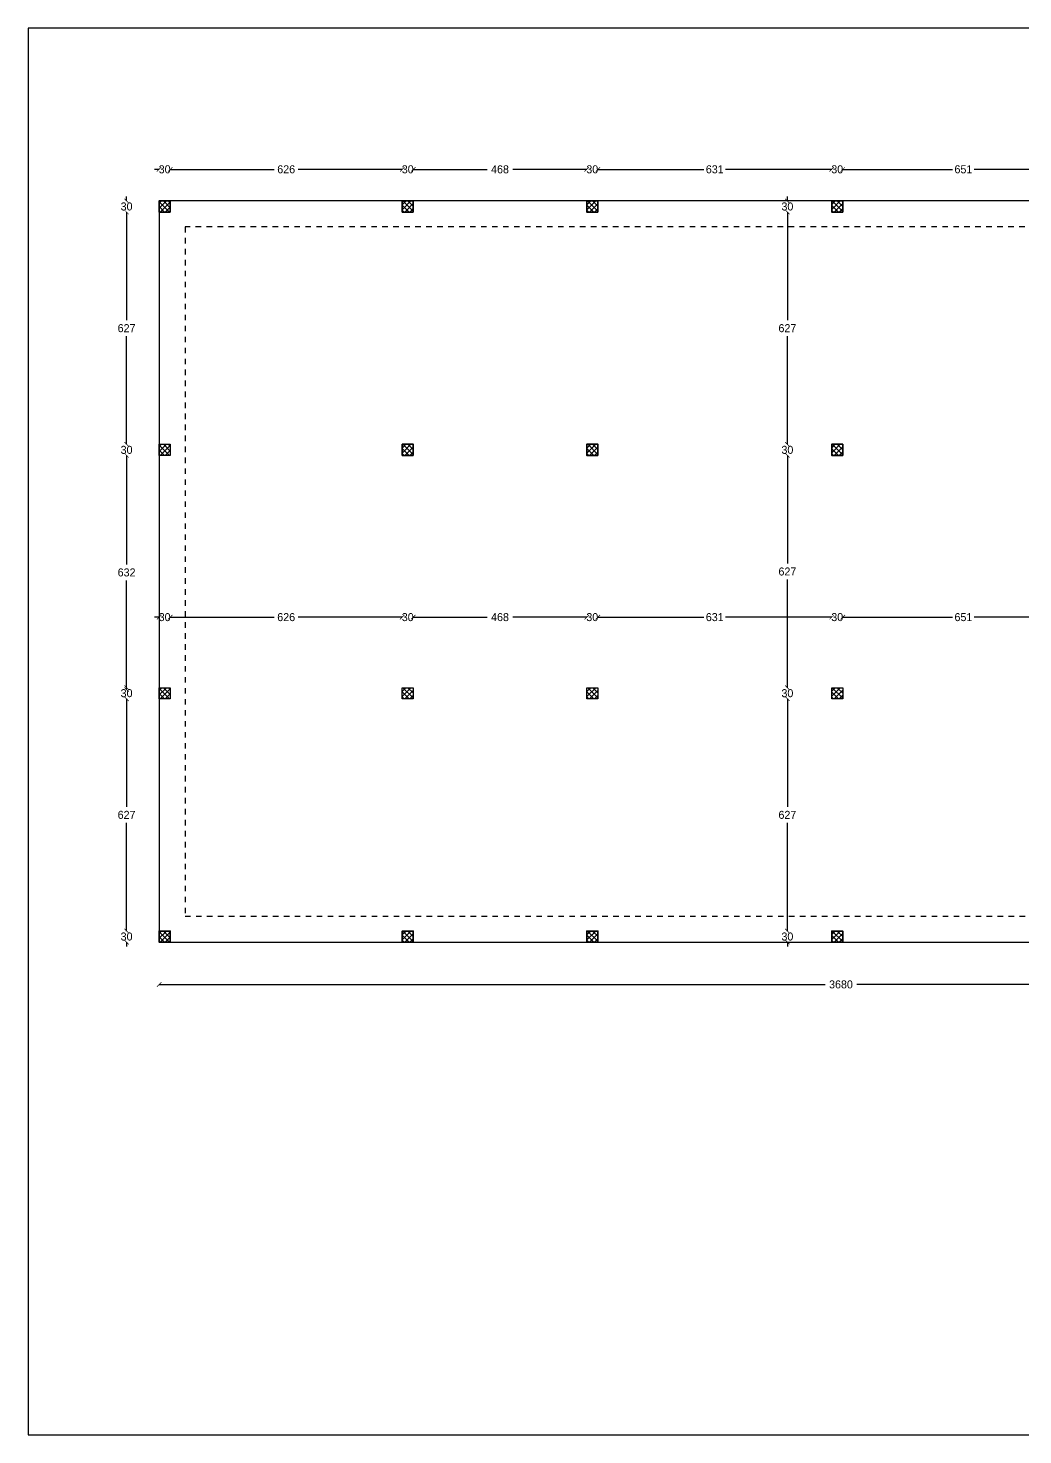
# Model space of a CAD drawing. Header units: inches. Extents: x 180727 to 186095, y -5508 to -1712.
# Drawn here: x 180727 to 183411, y -5508 to -1712 of the extents above; entities that cross this region are included whole.
import ezdxf

# ---------------------------------------------------------------- set-up
doc = ezdxf.new("R2010")
doc.units = ezdxf.units.IN
doc.header["$LTSCALE"] = 0.1
doc.linetypes.add('Dashed', pattern=[296.333333, 148.166667, -148.166667])
doc.layers.add('New_Structural - Bearing_Pen_No__21', color=7, linetype='Continuous', lineweight=35)
doc.styles.get("Standard").update_dxf_attribs({"font": 'cdm_nc.shx'})
doc.dimstyles.get("Standard").update_dxf_attribs({"dimscale": 120, "dimtxt": 0.18, "dimasz": 0.1, "dimexe": 0.18, "dimexo": 0.0625, "dimgap": 0.09, "dimtad": 0, "dimtih": 1, "dimtoh": 1, "dimdec": 0, "dimzin": 0, "dimdsep": 46, "dimtxsty": 'Standard', "dimblk": 'ARCHTICK', "dimcen": 0.09, "dimse1": 1, "dimse2": 1, "dimadec": 0, "dimazin": 0, "dimtfac": 1, "dimtdec": 0, "dimtix": 1, "dimtofl": 0, "dimtmove": 0, "dimatfit": 3, "dimfxl": 1, "dimtolj": 1, "dimtzin": 0, "dimarcsym": 0})

# ---------------------------------------------------------------- blocks, each defined once
blk = doc.blocks.new('_ArchTick')
at = {"color": 0, "linetype": 'ByBlock', "const_width": 0.15}
blk.add_lwpolyline([(-0.5, -0.5), (0.5, 0.5)], dxfattribs=at)
blk = doc.blocks.new('*D767')
at = {"color": 0, "lineweight": -2}
for p, q in [((181080.2, -2092.8), (181068.2, -2092.8)), ((181110.2, -2092.8), (181122.2, -2092.8))]:
    blk.add_line(p, q, dxfattribs=at)
at = {"layer": 'Defpoints', "color": 0}
for p in [(181110.2, -2092.8), (181080.2, -2178.1), (181110.2, -2178.1)]:
    blk.add_point(p, dxfattribs=at)
at = {"color": 0, "lineweight": -2, "xscale": 12, "yscale": 12, "zscale": 12}
blk.add_blockref('_ArchTick', (181080.2, -2092.8), dxfattribs=at)
at = {"color": 0, "lineweight": -2, "xscale": 12, "yscale": 12, "zscale": 12, "rotation": 180}
blk.add_blockref('_ArchTick', (181110.2, -2092.8), dxfattribs=at)
at = {"color": 0, "insert": (181095.2, -2092.8), "char_height": 21.6, "attachment_point": 5}
blk.add_mtext('\\A1;30', dxfattribs=at)
blk = doc.blocks.new('*D768')
at = {"color": 0, "lineweight": -2}
for p, q in [((181110.2, -2092.8), (181390.5, -2092.8)), ((181736.2, -2092.8), (181455.8, -2092.8))]:
    blk.add_line(p, q, dxfattribs=at)
at = {"layer": 'Defpoints', "color": 0}
for p in [(181736.2, -2092.8), (181110.2, -2178.1), (181736.2, -2178.1)]:
    blk.add_point(p, dxfattribs=at)
at = {"color": 0, "lineweight": -2, "xscale": 12, "yscale": 12, "zscale": 12, "rotation": 180}
blk.add_blockref('_ArchTick', (181110.2, -2092.8), dxfattribs=at)
at = {"color": 0, "lineweight": -2, "xscale": 12, "yscale": 12, "zscale": 12}
blk.add_blockref('_ArchTick', (181736.2, -2092.8), dxfattribs=at)
at = {"color": 0, "insert": (181423.2, -2092.8), "char_height": 21.6, "attachment_point": 5}
blk.add_mtext('\\A1;626', dxfattribs=at)
blk = doc.blocks.new('*D769')
at = {"color": 0, "lineweight": -2}
for p, q in [((181736.2, -2092.8), (181724.2, -2092.8)), ((181766.2, -2092.8), (181778.2, -2092.8))]:
    blk.add_line(p, q, dxfattribs=at)
at = {"layer": 'Defpoints', "color": 0}
for p in [(181766.2, -2092.8), (181736.2, -2178.1), (181766.2, -2178.1)]:
    blk.add_point(p, dxfattribs=at)
at = {"color": 0, "lineweight": -2, "xscale": 12, "yscale": 12, "zscale": 12}
blk.add_blockref('_ArchTick', (181736.2, -2092.8), dxfattribs=at)
at = {"color": 0, "lineweight": -2, "xscale": 12, "yscale": 12, "zscale": 12, "rotation": 180}
blk.add_blockref('_ArchTick', (181766.2, -2092.8), dxfattribs=at)
at = {"color": 0, "insert": (181751.2, -2092.8), "char_height": 21.6, "attachment_point": 5}
blk.add_mtext('\\A1;30', dxfattribs=at)
blk = doc.blocks.new('*D770')
at = {"color": 0, "lineweight": -2}
for p, q in [((181766.2, -2092.8), (181965.4, -2092.8)), ((182234.2, -2092.8), (182034.9, -2092.8))]:
    blk.add_line(p, q, dxfattribs=at)
at = {"layer": 'Defpoints', "color": 0}
for p in [(182234.2, -2092.8), (181766.2, -2178.1), (182234.2, -2178.1)]:
    blk.add_point(p, dxfattribs=at)
at = {"color": 0, "lineweight": -2, "xscale": 12, "yscale": 12, "zscale": 12, "rotation": 180}
blk.add_blockref('_ArchTick', (181766.2, -2092.8), dxfattribs=at)
at = {"color": 0, "lineweight": -2, "xscale": 12, "yscale": 12, "zscale": 12}
blk.add_blockref('_ArchTick', (182234.2, -2092.8), dxfattribs=at)
at = {"color": 0, "insert": (182000.2, -2092.8), "char_height": 21.6, "attachment_point": 5}
blk.add_mtext('\\A1;468', dxfattribs=at)
blk = doc.blocks.new('*D771')
at = {"color": 0, "lineweight": -2}
for p, q in [((182234.2, -2092.8), (182222.2, -2092.8)), ((182264.2, -2092.8), (182276.2, -2092.8))]:
    blk.add_line(p, q, dxfattribs=at)
at = {"layer": 'Defpoints', "color": 0}
for p in [(182264.2, -2092.8), (182234.2, -2178.1), (182264.2, -2178.1)]:
    blk.add_point(p, dxfattribs=at)
at = {"color": 0, "lineweight": -2, "xscale": 12, "yscale": 12, "zscale": 12}
blk.add_blockref('_ArchTick', (182234.2, -2092.8), dxfattribs=at)
at = {"color": 0, "lineweight": -2, "xscale": 12, "yscale": 12, "zscale": 12, "rotation": 180}
blk.add_blockref('_ArchTick', (182264.2, -2092.8), dxfattribs=at)
at = {"color": 0, "insert": (182249.2, -2092.8), "char_height": 21.6, "attachment_point": 5}
blk.add_mtext('\\A1;30', dxfattribs=at)
blk = doc.blocks.new('*D772')
at = {"color": 0, "lineweight": -2}
for p, q in [((182264.2, -2092.8), (182550.5, -2092.8)), ((182895.2, -2092.8), (182608.8, -2092.8))]:
    blk.add_line(p, q, dxfattribs=at)
at = {"layer": 'Defpoints', "color": 0}
for p in [(182895.2, -2092.8), (182264.2, -2178.1), (182895.2, -2178.1)]:
    blk.add_point(p, dxfattribs=at)
at = {"color": 0, "lineweight": -2, "xscale": 12, "yscale": 12, "zscale": 12, "rotation": 180}
blk.add_blockref('_ArchTick', (182264.2, -2092.8), dxfattribs=at)
at = {"color": 0, "lineweight": -2, "xscale": 12, "yscale": 12, "zscale": 12}
blk.add_blockref('_ArchTick', (182895.2, -2092.8), dxfattribs=at)
at = {"color": 0, "insert": (182579.7, -2092.8), "char_height": 21.6, "attachment_point": 5}
blk.add_mtext('\\A1;631', dxfattribs=at)
blk = doc.blocks.new('*D773')
at = {"color": 0, "lineweight": -2}
for p, q in [((182895.2, -2092.8), (182883.2, -2092.8)), ((182925.2, -2092.8), (182937.2, -2092.8))]:
    blk.add_line(p, q, dxfattribs=at)
at = {"layer": 'Defpoints', "color": 0}
for p in [(182925.2, -2092.8), (182895.2, -2178.1), (182925.2, -2178.1)]:
    blk.add_point(p, dxfattribs=at)
at = {"color": 0, "lineweight": -2, "xscale": 12, "yscale": 12, "zscale": 12}
blk.add_blockref('_ArchTick', (182895.2, -2092.8), dxfattribs=at)
at = {"color": 0, "lineweight": -2, "xscale": 12, "yscale": 12, "zscale": 12, "rotation": 180}
blk.add_blockref('_ArchTick', (182925.2, -2092.8), dxfattribs=at)
at = {"color": 0, "insert": (182910.2, -2092.8), "char_height": 21.6, "attachment_point": 5}
blk.add_mtext('\\A1;30', dxfattribs=at)
blk = doc.blocks.new('*D774')
at = {"color": 0, "lineweight": -2}
for p, q in [((182925.2, -2092.8), (183221.5, -2092.8)), ((183576.2, -2092.8), (183279.8, -2092.8))]:
    blk.add_line(p, q, dxfattribs=at)
at = {"layer": 'Defpoints', "color": 0}
for p in [(183576.2, -2092.8), (182925.2, -2178.1), (183576.2, -2178.1)]:
    blk.add_point(p, dxfattribs=at)
at = {"color": 0, "lineweight": -2, "xscale": 12, "yscale": 12, "zscale": 12, "rotation": 180}
blk.add_blockref('_ArchTick', (182925.2, -2092.8), dxfattribs=at)
at = {"color": 0, "lineweight": -2, "xscale": 12, "yscale": 12, "zscale": 12}
blk.add_blockref('_ArchTick', (183576.2, -2092.8), dxfattribs=at)
at = {"color": 0, "insert": (183250.7, -2092.8), "char_height": 21.6, "attachment_point": 5}
blk.add_mtext('\\A1;651', dxfattribs=at)
blk = doc.blocks.new('*D780')
at = {"color": 0, "lineweight": -2}
for p, q in [((180992.5, -4148.1), (180992.5, -4136.1)), ((180992.5, -4178.1), (180992.5, -4190.1))]:
    blk.add_line(p, q, dxfattribs=at)
at = {"layer": 'Defpoints', "color": 0}
for p in [(180992.5, -4148.1), (181080.2, -4148.1), (181080.2, -4178.1)]:
    blk.add_point(p, dxfattribs=at)
at = {"color": 0, "lineweight": -2, "xscale": 12, "yscale": 12, "zscale": 12}
for p, rotation in [((180992.5, -4148.1), 270), ((180992.5, -4178.1), 90)]:
    blk.add_blockref('_ArchTick', p, dxfattribs=dict(at, rotation=rotation))
at = {"color": 0, "insert": (180992.5, -4163.1), "char_height": 21.6, "attachment_point": 5}
blk.add_mtext('\\A1;30', dxfattribs=at)
blk = doc.blocks.new('*D781')
at = {"color": 0, "lineweight": -2}
for p, q in [((180992.5, -3521.5), (180992.5, -3813)), ((180992.5, -4148.1), (180992.5, -3856.6))]:
    blk.add_line(p, q, dxfattribs=at)
at = {"layer": 'Defpoints', "color": 0}
for p in [(181080.2, -3521.5), (180992.5, -4148.1), (181080.2, -4148.1)]:
    blk.add_point(p, dxfattribs=at)
at = {"color": 0, "lineweight": -2, "xscale": 12, "yscale": 12, "zscale": 12}
for p, rotation in [((180992.5, -3521.5), 90), ((180992.5, -4148.1), 270)]:
    blk.add_blockref('_ArchTick', p, dxfattribs=dict(at, rotation=rotation))
at = {"color": 0, "insert": (180992.5, -3834.8), "char_height": 21.6, "attachment_point": 5}
blk.add_mtext('\\A1;627', dxfattribs=at)
blk = doc.blocks.new('*D782')
at = {"color": 0, "lineweight": -2}
for p, q in [((180992.5, -3491.5), (180992.5, -3479.5)), ((180992.5, -3521.5), (180992.5, -3533.5))]:
    blk.add_line(p, q, dxfattribs=at)
at = {"layer": 'Defpoints', "color": 0}
for p in [(180992.5, -3491.5), (181080.2, -3491.5), (181080.2, -3521.5)]:
    blk.add_point(p, dxfattribs=at)
at = {"color": 0, "lineweight": -2, "xscale": 12, "yscale": 12, "zscale": 12}
for p, rotation in [((180992.5, -3491.5), 270), ((180992.5, -3521.5), 90)]:
    blk.add_blockref('_ArchTick', p, dxfattribs=dict(at, rotation=rotation))
at = {"color": 0, "insert": (180992.5, -3506.5), "char_height": 21.6, "attachment_point": 5}
blk.add_mtext('\\A1;30', dxfattribs=at)
blk = doc.blocks.new('*D785')
at = {"color": 0, "lineweight": -2}
for p, q in [((180992.5, -2864.8), (180992.5, -3158.8)), ((180992.5, -3496.5), (180992.5, -3202.4))]:
    blk.add_line(p, q, dxfattribs=at)
at = {"layer": 'Defpoints', "color": 0}
for p in [(181080.2, -2864.8), (180992.5, -3496.5), (181080.2, -3496.5)]:
    blk.add_point(p, dxfattribs=at)
at = {"color": 0, "lineweight": -2, "xscale": 12, "yscale": 12, "zscale": 12}
for p, rotation in [((180992.5, -2864.8), 90), ((180992.5, -3496.5), 270)]:
    blk.add_blockref('_ArchTick', p, dxfattribs=dict(at, rotation=rotation))
at = {"color": 0, "insert": (180992.5, -3180.6), "char_height": 21.6, "attachment_point": 5}
blk.add_mtext('\\A1;632', dxfattribs=at)
blk = doc.blocks.new('*D786')
at = {"color": 0, "lineweight": -2}
for p, q in [((180992.5, -2834.8), (180992.5, -2822.8)), ((180992.5, -2864.8), (180992.5, -2876.8))]:
    blk.add_line(p, q, dxfattribs=at)
at = {"layer": 'Defpoints', "color": 0}
for p in [(180992.5, -2834.8), (181080.2, -2834.8), (181080.2, -2864.8)]:
    blk.add_point(p, dxfattribs=at)
at = {"color": 0, "lineweight": -2, "xscale": 12, "yscale": 12, "zscale": 12}
for p, rotation in [((180992.5, -2834.8), 270), ((180992.5, -2864.8), 90)]:
    blk.add_blockref('_ArchTick', p, dxfattribs=dict(at, rotation=rotation))
at = {"color": 0, "insert": (180992.5, -2849.8), "char_height": 21.6, "attachment_point": 5}
blk.add_mtext('\\A1;30', dxfattribs=at)
blk = doc.blocks.new('*D787')
at = {"color": 0, "lineweight": -2}
for p, q in [((180992.5, -2208.1), (180992.5, -2499.6)), ((180992.5, -2834.8), (180992.5, -2543.3))]:
    blk.add_line(p, q, dxfattribs=at)
at = {"layer": 'Defpoints', "color": 0}
for p in [(181080.2, -2208.1), (180992.5, -2834.8), (181080.2, -2834.8)]:
    blk.add_point(p, dxfattribs=at)
at = {"color": 0, "lineweight": -2, "xscale": 12, "yscale": 12, "zscale": 12}
for p, rotation in [((180992.5, -2208.1), 90), ((180992.5, -2834.8), 270)]:
    blk.add_blockref('_ArchTick', p, dxfattribs=dict(at, rotation=rotation))
at = {"color": 0, "insert": (180992.5, -2521.5), "char_height": 21.6, "attachment_point": 5}
blk.add_mtext('\\A1;627', dxfattribs=at)
blk = doc.blocks.new('*D788')
at = {"color": 0, "lineweight": -2}
for p, q in [((180992.5, -2178.1), (180992.5, -2166.1)), ((180992.5, -2208.1), (180992.5, -2220.1))]:
    blk.add_line(p, q, dxfattribs=at)
at = {"layer": 'Defpoints', "color": 0}
for p in [(180992.5, -2178.1), (181080.2, -2178.1), (181080.2, -2208.1)]:
    blk.add_point(p, dxfattribs=at)
at = {"color": 0, "lineweight": -2, "xscale": 12, "yscale": 12, "zscale": 12}
for p, rotation in [((180992.5, -2178.1), 270), ((180992.5, -2208.1), 90)]:
    blk.add_blockref('_ArchTick', p, dxfattribs=dict(at, rotation=rotation))
at = {"color": 0, "insert": (180992.5, -2193.1), "char_height": 21.6, "attachment_point": 5}
blk.add_mtext('\\A1;30', dxfattribs=at)
blk = doc.blocks.new('*D789')
at = {"color": 0, "lineweight": -2}
for p, q in [((181080.2, -4292.3), (182877.3, -4292.3)), ((184760.4, -4292.3), (182963.2, -4292.3))]:
    blk.add_line(p, q, dxfattribs=at)
at = {"layer": 'Defpoints', "color": 0}
for p in [(181080.2, -4178.1), (184760.4, -4178.1), (184760.4, -4292.3)]:
    blk.add_point(p, dxfattribs=at)
at = {"color": 0, "lineweight": -2, "xscale": 12, "yscale": 12, "zscale": 12, "rotation": 180}
blk.add_blockref('_ArchTick', (181080.2, -4292.3), dxfattribs=at)
at = {"color": 0, "lineweight": -2, "xscale": 12, "yscale": 12, "zscale": 12}
blk.add_blockref('_ArchTick', (184760.4, -4292.3), dxfattribs=at)
at = {"color": 0, "insert": (182920.3, -4292.3), "char_height": 21.6, "attachment_point": 5}
blk.add_mtext('\\A1;3680', dxfattribs=at)
blk = doc.blocks.new('*D791')
at = {"color": 0, "lineweight": -2}
for p, q in [((181080.2, -3301.2), (181068.2, -3301.2)), ((181110.2, -3301.2), (181122.2, -3301.2))]:
    blk.add_line(p, q, dxfattribs=at)
at = {"layer": 'Defpoints', "color": 0}
for p in [(181080.2, -3208.1), (181110.2, -3208.1), (181110.2, -3301.2)]:
    blk.add_point(p, dxfattribs=at)
at = {"color": 0, "lineweight": -2, "xscale": 12, "yscale": 12, "zscale": 12}
blk.add_blockref('_ArchTick', (181080.2, -3301.2), dxfattribs=at)
at = {"color": 0, "lineweight": -2, "xscale": 12, "yscale": 12, "zscale": 12, "rotation": 180}
blk.add_blockref('_ArchTick', (181110.2, -3301.2), dxfattribs=at)
at = {"color": 0, "insert": (181095.2, -3301.2), "char_height": 21.6, "attachment_point": 5}
blk.add_mtext('\\A1;30', dxfattribs=at)
blk = doc.blocks.new('*D792')
at = {"color": 0, "lineweight": -2}
for p, q in [((181110.2, -3301.2), (181390.5, -3301.2)), ((181736.2, -3301.2), (181455.8, -3301.2))]:
    blk.add_line(p, q, dxfattribs=at)
at = {"layer": 'Defpoints', "color": 0}
for p in [(181110.2, -3208.1), (181736.2, -3208.1), (181736.2, -3301.2)]:
    blk.add_point(p, dxfattribs=at)
at = {"color": 0, "lineweight": -2, "xscale": 12, "yscale": 12, "zscale": 12, "rotation": 180}
blk.add_blockref('_ArchTick', (181110.2, -3301.2), dxfattribs=at)
at = {"color": 0, "lineweight": -2, "xscale": 12, "yscale": 12, "zscale": 12}
blk.add_blockref('_ArchTick', (181736.2, -3301.2), dxfattribs=at)
at = {"color": 0, "insert": (181423.2, -3301.2), "char_height": 21.6, "attachment_point": 5}
blk.add_mtext('\\A1;626', dxfattribs=at)
blk = doc.blocks.new('*D793')
at = {"color": 0, "lineweight": -2}
for p, q in [((181736.2, -3301.2), (181724.2, -3301.2)), ((181766.2, -3301.2), (181778.2, -3301.2))]:
    blk.add_line(p, q, dxfattribs=at)
at = {"layer": 'Defpoints', "color": 0}
for p in [(181736.2, -3208.1), (181766.2, -3208.1), (181766.2, -3301.2)]:
    blk.add_point(p, dxfattribs=at)
at = {"color": 0, "lineweight": -2, "xscale": 12, "yscale": 12, "zscale": 12}
blk.add_blockref('_ArchTick', (181736.2, -3301.2), dxfattribs=at)
at = {"color": 0, "lineweight": -2, "xscale": 12, "yscale": 12, "zscale": 12, "rotation": 180}
blk.add_blockref('_ArchTick', (181766.2, -3301.2), dxfattribs=at)
at = {"color": 0, "insert": (181751.2, -3301.2), "char_height": 21.6, "attachment_point": 5}
blk.add_mtext('\\A1;30', dxfattribs=at)
blk = doc.blocks.new('*D794')
at = {"color": 0, "lineweight": -2}
for p, q in [((181766.2, -3301.2), (181965.4, -3301.2)), ((182234.2, -3301.2), (182034.9, -3301.2))]:
    blk.add_line(p, q, dxfattribs=at)
at = {"layer": 'Defpoints', "color": 0}
for p in [(181766.2, -3208.1), (182234.2, -3208.1), (182234.2, -3301.2)]:
    blk.add_point(p, dxfattribs=at)
at = {"color": 0, "lineweight": -2, "xscale": 12, "yscale": 12, "zscale": 12, "rotation": 180}
blk.add_blockref('_ArchTick', (181766.2, -3301.2), dxfattribs=at)
at = {"color": 0, "lineweight": -2, "xscale": 12, "yscale": 12, "zscale": 12}
blk.add_blockref('_ArchTick', (182234.2, -3301.2), dxfattribs=at)
at = {"color": 0, "insert": (182000.2, -3301.2), "char_height": 21.6, "attachment_point": 5}
blk.add_mtext('\\A1;468', dxfattribs=at)
blk = doc.blocks.new('*D795')
at = {"color": 0, "lineweight": -2}
for p, q in [((182234.2, -3301.2), (182222.2, -3301.2)), ((182264.2, -3301.2), (182276.2, -3301.2))]:
    blk.add_line(p, q, dxfattribs=at)
at = {"layer": 'Defpoints', "color": 0}
for p in [(182234.2, -3208.1), (182264.2, -3208.1), (182264.2, -3301.2)]:
    blk.add_point(p, dxfattribs=at)
at = {"color": 0, "lineweight": -2, "xscale": 12, "yscale": 12, "zscale": 12}
blk.add_blockref('_ArchTick', (182234.2, -3301.2), dxfattribs=at)
at = {"color": 0, "lineweight": -2, "xscale": 12, "yscale": 12, "zscale": 12, "rotation": 180}
blk.add_blockref('_ArchTick', (182264.2, -3301.2), dxfattribs=at)
at = {"color": 0, "insert": (182249.2, -3301.2), "char_height": 21.6, "attachment_point": 5}
blk.add_mtext('\\A1;30', dxfattribs=at)
blk = doc.blocks.new('*D796')
at = {"color": 0, "lineweight": -2}
for p, q in [((182264.2, -3301.2), (182550.5, -3301.2)), ((182895.2, -3301.2), (182608.8, -3301.2))]:
    blk.add_line(p, q, dxfattribs=at)
at = {"layer": 'Defpoints', "color": 0}
for p in [(182264.2, -3208.1), (182895.2, -3208.1), (182895.2, -3301.2)]:
    blk.add_point(p, dxfattribs=at)
at = {"color": 0, "lineweight": -2, "xscale": 12, "yscale": 12, "zscale": 12, "rotation": 180}
blk.add_blockref('_ArchTick', (182264.2, -3301.2), dxfattribs=at)
at = {"color": 0, "lineweight": -2, "xscale": 12, "yscale": 12, "zscale": 12}
blk.add_blockref('_ArchTick', (182895.2, -3301.2), dxfattribs=at)
at = {"color": 0, "insert": (182579.7, -3301.2), "char_height": 21.6, "attachment_point": 5}
blk.add_mtext('\\A1;631', dxfattribs=at)
blk = doc.blocks.new('*D797')
at = {"color": 0, "lineweight": -2}
for p, q in [((182895.2, -3301.2), (182883.2, -3301.2)), ((182925.2, -3301.2), (182937.2, -3301.2))]:
    blk.add_line(p, q, dxfattribs=at)
at = {"layer": 'Defpoints', "color": 0}
for p in [(182895.2, -3208.1), (182925.2, -3208.1), (182925.2, -3301.2)]:
    blk.add_point(p, dxfattribs=at)
at = {"color": 0, "lineweight": -2, "xscale": 12, "yscale": 12, "zscale": 12}
blk.add_blockref('_ArchTick', (182895.2, -3301.2), dxfattribs=at)
at = {"color": 0, "lineweight": -2, "xscale": 12, "yscale": 12, "zscale": 12, "rotation": 180}
blk.add_blockref('_ArchTick', (182925.2, -3301.2), dxfattribs=at)
at = {"color": 0, "insert": (182910.2, -3301.2), "char_height": 21.6, "attachment_point": 5}
blk.add_mtext('\\A1;30', dxfattribs=at)
blk = doc.blocks.new('*D798')
at = {"color": 0, "lineweight": -2}
for p, q in [((182925.2, -3301.2), (183221.5, -3301.2)), ((183576.2, -3301.2), (183279.8, -3301.2))]:
    blk.add_line(p, q, dxfattribs=at)
at = {"layer": 'Defpoints', "color": 0}
for p in [(182925.2, -3208.1), (183576.2, -3208.1), (183576.2, -3301.2)]:
    blk.add_point(p, dxfattribs=at)
at = {"color": 0, "lineweight": -2, "xscale": 12, "yscale": 12, "zscale": 12, "rotation": 180}
blk.add_blockref('_ArchTick', (182925.2, -3301.2), dxfattribs=at)
at = {"color": 0, "lineweight": -2, "xscale": 12, "yscale": 12, "zscale": 12}
blk.add_blockref('_ArchTick', (183576.2, -3301.2), dxfattribs=at)
at = {"color": 0, "insert": (183250.7, -3301.2), "char_height": 21.6, "attachment_point": 5}
blk.add_mtext('\\A1;651', dxfattribs=at)
blk = doc.blocks.new('*D814')
at = {"color": 0, "lineweight": -2}
for p, q in [((182775.7, -4148.1), (182775.7, -4136.1)), ((182775.7, -4178.1), (182775.7, -4190.1))]:
    blk.add_line(p, q, dxfattribs=at)
at = {"layer": 'Defpoints', "color": 0}
for p in [(182775.7, -4148.1), (182895.2, -4148.1), (182895.2, -4178.1)]:
    blk.add_point(p, dxfattribs=at)
at = {"color": 0, "lineweight": -2, "xscale": 12, "yscale": 12, "zscale": 12}
for p, rotation in [((182775.7, -4148.1), 270), ((182775.7, -4178.1), 90)]:
    blk.add_blockref('_ArchTick', p, dxfattribs=dict(at, rotation=rotation))
at = {"color": 0, "insert": (182775.7, -4163.1), "char_height": 21.6, "attachment_point": 5}
blk.add_mtext('\\A1;30', dxfattribs=at)
blk = doc.blocks.new('*D815')
at = {"color": 0, "lineweight": -2}
for p, q in [((182775.7, -3521.5), (182775.7, -3813)), ((182775.7, -4148.1), (182775.7, -3856.6))]:
    blk.add_line(p, q, dxfattribs=at)
at = {"layer": 'Defpoints', "color": 0}
for p in [(182775.7, -3521.5), (182895.2, -3521.5), (182895.2, -4148.1)]:
    blk.add_point(p, dxfattribs=at)
at = {"color": 0, "lineweight": -2, "xscale": 12, "yscale": 12, "zscale": 12}
for p, rotation in [((182775.7, -3521.5), 90), ((182775.7, -4148.1), 270)]:
    blk.add_blockref('_ArchTick', p, dxfattribs=dict(at, rotation=rotation))
at = {"color": 0, "insert": (182775.7, -3834.8), "char_height": 21.6, "attachment_point": 5}
blk.add_mtext('\\A1;627', dxfattribs=at)
blk = doc.blocks.new('*D816')
at = {"color": 0, "lineweight": -2}
for p, q in [((182775.7, -3491.5), (182775.7, -3479.5)), ((182775.7, -3521.5), (182775.7, -3533.5))]:
    blk.add_line(p, q, dxfattribs=at)
at = {"layer": 'Defpoints', "color": 0}
for p in [(182775.7, -3491.5), (182895.2, -3491.5), (182895.2, -3521.5)]:
    blk.add_point(p, dxfattribs=at)
at = {"color": 0, "lineweight": -2, "xscale": 12, "yscale": 12, "zscale": 12}
for p, rotation in [((182775.7, -3491.5), 270), ((182775.7, -3521.5), 90)]:
    blk.add_blockref('_ArchTick', p, dxfattribs=dict(at, rotation=rotation))
at = {"color": 0, "insert": (182775.7, -3506.5), "char_height": 21.6, "attachment_point": 5}
blk.add_mtext('\\A1;30', dxfattribs=at)
blk = doc.blocks.new('*D817')
at = {"color": 0, "lineweight": -2}
for p, q in [((182775.7, -2864.8), (182775.7, -3156.3)), ((182775.7, -3491.5), (182775.7, -3199.9))]:
    blk.add_line(p, q, dxfattribs=at)
at = {"layer": 'Defpoints', "color": 0}
for p in [(182775.7, -2864.8), (182895.2, -2864.8), (182895.2, -3491.5)]:
    blk.add_point(p, dxfattribs=at)
at = {"color": 0, "lineweight": -2, "xscale": 12, "yscale": 12, "zscale": 12}
for p, rotation in [((182775.7, -2864.8), 90), ((182775.7, -3491.5), 270)]:
    blk.add_blockref('_ArchTick', p, dxfattribs=dict(at, rotation=rotation))
at = {"color": 0, "insert": (182775.7, -3178.1), "char_height": 21.6, "attachment_point": 5}
blk.add_mtext('\\A1;627', dxfattribs=at)
blk = doc.blocks.new('*D818')
at = {"color": 0, "lineweight": -2}
for p, q in [((182775.7, -2834.8), (182775.7, -2822.8)), ((182775.7, -2864.8), (182775.7, -2876.8))]:
    blk.add_line(p, q, dxfattribs=at)
at = {"layer": 'Defpoints', "color": 0}
for p in [(182775.7, -2834.8), (182895.2, -2834.8), (182895.2, -2864.8)]:
    blk.add_point(p, dxfattribs=at)
at = {"color": 0, "lineweight": -2, "xscale": 12, "yscale": 12, "zscale": 12}
for p, rotation in [((182775.7, -2834.8), 270), ((182775.7, -2864.8), 90)]:
    blk.add_blockref('_ArchTick', p, dxfattribs=dict(at, rotation=rotation))
at = {"color": 0, "insert": (182775.7, -2849.8), "char_height": 21.6, "attachment_point": 5}
blk.add_mtext('\\A1;30', dxfattribs=at)
blk = doc.blocks.new('*D819')
at = {"color": 0, "lineweight": -2}
for p, q in [((182775.7, -2208.1), (182775.7, -2499.6)), ((182775.7, -2834.8), (182775.7, -2543.3))]:
    blk.add_line(p, q, dxfattribs=at)
at = {"layer": 'Defpoints', "color": 0}
for p in [(182775.7, -2208.1), (182895.2, -2208.1), (182895.2, -2834.8)]:
    blk.add_point(p, dxfattribs=at)
at = {"color": 0, "lineweight": -2, "xscale": 12, "yscale": 12, "zscale": 12}
for p, rotation in [((182775.7, -2208.1), 90), ((182775.7, -2834.8), 270)]:
    blk.add_blockref('_ArchTick', p, dxfattribs=dict(at, rotation=rotation))
at = {"color": 0, "insert": (182775.7, -2521.5), "char_height": 21.6, "attachment_point": 5}
blk.add_mtext('\\A1;627', dxfattribs=at)
blk = doc.blocks.new('*D820')
at = {"color": 0, "lineweight": -2}
for p, q in [((182775.7, -2178.1), (182775.7, -2166.1)), ((182775.7, -2208.1), (182775.7, -2220.1))]:
    blk.add_line(p, q, dxfattribs=at)
at = {"layer": 'Defpoints', "color": 0}
for p in [(182775.7, -2178.1), (182895.2, -2178.1), (182895.2, -2208.1)]:
    blk.add_point(p, dxfattribs=at)
at = {"color": 0, "lineweight": -2, "xscale": 12, "yscale": 12, "zscale": 12}
for p, rotation in [((182775.7, -2178.1), 270), ((182775.7, -2208.1), 90)]:
    blk.add_blockref('_ArchTick', p, dxfattribs=dict(at, rotation=rotation))
at = {"color": 0, "insert": (182775.7, -2193.1), "char_height": 21.6, "attachment_point": 5}
blk.add_mtext('\\A1;30', dxfattribs=at)

msp = doc.modelspace()

# ---------------------------------------------------------------- hatches: boundary and pattern name
h = msp.add_hatch()
h.set_pattern_fill('ANSI37', color=5, scale=3, style=0)
h.paths.add_polyline_path([(181110.2, -2208.1), (181080.2, -2208.1), (181080.2, -2178.1), (181110.2, -2178.1)])
h.paths.add_polyline_path([(181766.2, -2208.1), (181736.2, -2208.1), (181736.2, -2178.1), (181766.2, -2178.1)])
h.paths.add_polyline_path([(182264.2, -2208.1), (182234.2, -2208.1), (182234.2, -2178.1), (182264.2, -2178.1)])
h.paths.add_polyline_path([(182925.2, -2208.1), (182895.2, -2208.1), (182895.2, -2178.1), (182925.2, -2178.1)])
h.paths.add_polyline_path([(183606.2, -2208.1), (183576.2, -2208.1), (183576.2, -2178.1), (183606.2, -2178.1)])
h.paths.add_polyline_path([(184104.2, -2208.1), (184074.2, -2208.1), (184074.2, -2178.1), (184104.2, -2178.1)])
h.paths.add_polyline_path([(184760.4, -2208.1), (184730.4, -2208.1), (184730.4, -2178.1), (184760.4, -2178.1)])
h = msp.add_hatch()
h.set_pattern_fill('ANSI37', color=5, scale=3, style=0)
h.set_pattern_definition([(45, (0, -656.68), (-6.7351921, 6.7351921), []), (135, (0, -656.68), (-6.7351921, -6.7351921), [])])
h.paths.add_polyline_path([(181110.2, -2864.8), (181080.2, -2864.8), (181080.2, -2834.8), (181110.2, -2834.8)])
h.paths.add_polyline_path([(181766.2, -2864.8), (181736.2, -2864.8), (181736.2, -2834.8), (181766.2, -2834.8)])
h.paths.add_polyline_path([(182264.2, -2864.8), (182234.2, -2864.8), (182234.2, -2834.8), (182264.2, -2834.8)])
h.paths.add_polyline_path([(182925.2, -2864.8), (182895.2, -2864.8), (182895.2, -2834.8), (182925.2, -2834.8)])
h.paths.add_polyline_path([(183606.2, -2864.8), (183576.2, -2864.8), (183576.2, -2834.8), (183606.2, -2834.8)])
h.paths.add_polyline_path([(184104.2, -2864.8), (184074.2, -2864.8), (184074.2, -2834.8), (184104.2, -2834.8)])
h.paths.add_polyline_path([(184760.4, -2864.8), (184730.4, -2864.8), (184730.4, -2834.8), (184760.4, -2834.8)])
h = msp.add_hatch()
h.set_pattern_fill('ANSI37', color=5, scale=3, style=0)
h.set_pattern_definition([(45, (0, -1313.34), (-6.7351921, 6.7351921), []), (135, (0, -1313.34), (-6.7351921, -6.7351921), [])])
h.paths.add_polyline_path([(181110.2, -3521.5), (181080.2, -3521.5), (181080.2, -3491.5), (181110.2, -3491.5)])
h.paths.add_polyline_path([(181766.2, -3521.5), (181736.2, -3521.5), (181736.2, -3491.5), (181766.2, -3491.5)])
h.paths.add_polyline_path([(182264.2, -3521.5), (182234.2, -3521.5), (182234.2, -3491.5), (182264.2, -3491.5)])
h.paths.add_polyline_path([(182925.2, -3521.5), (182895.2, -3521.5), (182895.2, -3491.5), (182925.2, -3491.5)])
h.paths.add_polyline_path([(183606.2, -3521.5), (183576.2, -3521.5), (183576.2, -3491.5), (183606.2, -3491.5)])
h.paths.add_polyline_path([(184104.2, -3521.5), (184074.2, -3521.5), (184074.2, -3491.5), (184104.2, -3491.5)])
h.paths.add_polyline_path([(184760.4, -3521.5), (184730.4, -3521.5), (184730.4, -3491.5), (184760.4, -3491.5)])
h = msp.add_hatch()
h.set_pattern_fill('ANSI37', color=5, scale=3, style=0)
h.set_pattern_definition([(45, (-7e-09, -1970), (-6.7351921, 6.7351921), []), (135, (-7e-09, -1970), (-6.7351921, -6.7351921), [])])
h.paths.add_polyline_path([(181110.2, -4178.1), (181080.2, -4178.1), (181080.2, -4148.1), (181110.2, -4148.1)])
h.paths.add_polyline_path([(181766.2, -4178.1), (181736.2, -4178.1), (181736.2, -4148.1), (181766.2, -4148.1)])
h.paths.add_polyline_path([(182264.2, -4178.1), (182234.2, -4178.1), (182234.2, -4148.1), (182264.2, -4148.1)])
h.paths.add_polyline_path([(182925.2, -4178.1), (182895.2, -4178.1), (182895.2, -4148.1), (182925.2, -4148.1)])
h.paths.add_polyline_path([(183606.2, -4178.1), (183576.2, -4178.1), (183576.2, -4148.1), (183606.2, -4148.1)])
h.paths.add_polyline_path([(184104.2, -4178.1), (184074.2, -4178.1), (184074.2, -4148.1), (184104.2, -4148.1)])
h.paths.add_polyline_path([(184760.4, -4178.1), (184730.4, -4178.1), (184730.4, -4148.1), (184760.4, -4148.1)])

# ---------------------------------------------------------------- linework, layer by layer
for p, q in [((186095.5, -1711.7), (180726.8, -1711.7)), ((180726.8, -1711.7), (180726.8, -5507.7)), ((180726.8, -5507.7), (186095.5, -5507.7))]:
    msp.add_line(p, q)
for points in [[(181080.2, -4178.1), (184760.4, -4178.1), (184760.4, -2178.1), (181080.2, -2178.1)], [(181110.2, -2208.1), (181080.2, -2208.1), (181080.2, -2178.1), (181110.2, -2178.1)], [(181766.2, -2208.1), (181736.2, -2208.1), (181736.2, -2178.1), (181766.2, -2178.1)], [(182264.2, -2208.1), (182234.2, -2208.1), (182234.2, -2178.1), (182264.2, -2178.1)], [(182925.2, -2208.1), (182895.2, -2208.1), (182895.2, -2178.1), (182925.2, -2178.1)], [(181110.2, -2864.8), (181080.2, -2864.8), (181080.2, -2834.8), (181110.2, -2834.8)], [(181766.2, -2864.8), (181736.2, -2864.8), (181736.2, -2834.8), (181766.2, -2834.8)], [(182264.2, -2864.8), (182234.2, -2864.8), (182234.2, -2834.8), (182264.2, -2834.8)], [(182925.2, -2864.8), (182895.2, -2864.8), (182895.2, -2834.8), (182925.2, -2834.8)], [(181110.2, -3521.5), (181080.2, -3521.5), (181080.2, -3491.5), (181110.2, -3491.5)], [(181766.2, -3521.5), (181736.2, -3521.5), (181736.2, -3491.5), (181766.2, -3491.5)], [(182264.2, -3521.5), (182234.2, -3521.5), (182234.2, -3491.5), (182264.2, -3491.5)], [(182925.2, -3521.5), (182895.2, -3521.5), (182895.2, -3491.5), (182925.2, -3491.5)], [(181110.2, -4178.1), (181080.2, -4178.1), (181080.2, -4148.1), (181110.2, -4148.1)], [(181766.2, -4178.1), (181736.2, -4178.1), (181736.2, -4148.1), (181766.2, -4148.1)], [(182264.2, -4178.1), (182234.2, -4178.1), (182234.2, -4148.1), (182264.2, -4148.1)], [(182925.2, -4178.1), (182895.2, -4178.1), (182895.2, -4148.1), (182925.2, -4148.1)]]:
    msp.add_lwpolyline(points, close=True)
at = {"color": 1, "linetype": 'Dashed'}
msp.add_lwpolyline([(181150.2, -4108.1), (184690.4, -4108.1), (184690.4, -2248.1), (181150.2, -2248.1)], close=True, dxfattribs=at)
at = {"layer": 'New_Structural - Bearing_Pen_No__21', "color": 7, "linetype": 'Continuous', "lineweight": 35}
for points in [[(181110.2, -2208.1), (181110.2, -2178.1), (181080.2, -2178.1), (181080.2, -2208.1)], [(181766.2, -2208.1), (181766.2, -2178.1), (181736.2, -2178.1), (181736.2, -2208.1)], [(182264.2, -2208.1), (182264.2, -2178.1), (182234.2, -2178.1), (182234.2, -2208.1)], [(182925.2, -2208.1), (182925.2, -2178.1), (182895.2, -2178.1), (182895.2, -2208.1)], [(181766.2, -2864.8), (181766.2, -2834.8), (181736.2, -2834.8), (181736.2, -2864.8)], [(182264.2, -2864.8), (182264.2, -2834.8), (182234.2, -2834.8), (182234.2, -2864.8)], [(182925.2, -2864.8), (182925.2, -2834.8), (182895.2, -2834.8), (182895.2, -2864.8)], [(181110.2, -4178.1), (181110.2, -4148.1), (181080.2, -4148.1), (181080.2, -4178.1)], [(181766.2, -4178.1), (181766.2, -4148.1), (181736.2, -4148.1), (181736.2, -4178.1)], [(182264.2, -4178.1), (182264.2, -4148.1), (182234.2, -4148.1), (182234.2, -4178.1)], [(182925.2, -4178.1), (182925.2, -4148.1), (182895.2, -4148.1), (182895.2, -4178.1)]]:
    msp.add_lwpolyline(points, close=True, dxfattribs=at)

# ---------------------------------------------------------------- dimensions: what is measured, and where the dimension line sits
at = {"color": 18}
for base, p1, p2, picture, middle in [((181110.2, -2092.8), (181080.2, -2178.1), (181110.2, -2178.1), '*D767', (181095.2, -2092.8)), ((181736.2, -2092.8), (181110.2, -2178.1), (181736.2, -2178.1), '*D768', (181423.2, -2092.8)), ((181766.2, -2092.8), (181736.2, -2178.1), (181766.2, -2178.1), '*D769', (181751.2, -2092.8)), ((182234.2, -2092.8), (181766.2, -2178.1), (182234.2, -2178.1), '*D770', (182000.2, -2092.8)), ((182264.2, -2092.8), (182234.2, -2178.1), (182264.2, -2178.1), '*D771', (182249.2, -2092.8)), ((182895.2, -2092.8), (182264.2, -2178.1), (182895.2, -2178.1), '*D772', (182579.7, -2092.8)), ((182925.2, -2092.8), (182895.2, -2178.1), (182925.2, -2178.1), '*D773', (182910.2, -2092.8)), ((183576.2, -2092.8), (182925.2, -2178.1), (183576.2, -2178.1), '*D774', (183250.7, -2092.8)), ((181110.2, -3301.2), (181080.2, -3208.1), (181110.2, -3208.1), '*D791', (181095.2, -3301.2)), ((181736.2, -3301.2), (181110.2, -3208.1), (181736.2, -3208.1), '*D792', (181423.2, -3301.2)), ((181766.2, -3301.2), (181736.2, -3208.1), (181766.2, -3208.1), '*D793', (181751.2, -3301.2)), ((182234.2, -3301.2), (181766.2, -3208.1), (182234.2, -3208.1), '*D794', (182000.2, -3301.2)), ((182264.2, -3301.2), (182234.2, -3208.1), (182264.2, -3208.1), '*D795', (182249.2, -3301.2)), ((182895.2, -3301.2), (182264.2, -3208.1), (182895.2, -3208.1), '*D796', (182579.7, -3301.2)), ((182925.2, -3301.2), (182895.2, -3208.1), (182925.2, -3208.1), '*D797', (182910.2, -3301.2)), ((183576.2, -3301.2), (182925.2, -3208.1), (183576.2, -3208.1), '*D798', (183250.7, -3301.2)), ((184760.4, -4292.3), (181080.2, -4178.1), (184760.4, -4178.1), '*D789', (182920.3, -4292.3))]:
    dim = msp.add_linear_dim(base=base, p1=p1, p2=p2, dimstyle='Standard', dxfattribs=at)
    dim.commit()
    dim.dimension.update_dxf_attribs({"geometry": picture, "text_midpoint": middle})
for base, p1, p2, picture, middle in [((180992.5, -2834.8), (181080.2, -2208.1), (181080.2, -2834.8), '*D787', (180992.5, -2521.5)), ((180992.5, -2178.1), (181080.2, -2208.1), (181080.2, -2178.1), '*D788', (180992.5, -2193.1)), ((182775.7, -2208.1), (182895.2, -2834.8), (182895.2, -2208.1), '*D819', (182775.7, -2521.5)), ((182775.7, -2178.1), (182895.2, -2208.1), (182895.2, -2178.1), '*D820', (182775.7, -2193.1)), ((180992.5, -2834.8), (181080.2, -2864.8), (181080.2, -2834.8), '*D786', (180992.5, -2849.8)), ((182775.7, -2834.8), (182895.2, -2864.8), (182895.2, -2834.8), '*D818', (182775.7, -2849.8)), ((180992.5, -3496.5), (181080.2, -2864.8), (181080.2, -3496.5), '*D785', (180992.5, -3180.6)), ((182775.7, -2864.8), (182895.2, -3491.5), (182895.2, -2864.8), '*D817', (182775.7, -3178.1)), ((180992.5, -3491.5), (181080.2, -3521.5), (181080.2, -3491.5), '*D782', (180992.5, -3506.5)), ((182775.7, -3491.5), (182895.2, -3521.5), (182895.2, -3491.5), '*D816', (182775.7, -3506.5)), ((180992.5, -4148.1), (181080.2, -3521.5), (181080.2, -4148.1), '*D781', (180992.5, -3834.8)), ((182775.7, -3521.5), (182895.2, -4148.1), (182895.2, -3521.5), '*D815', (182775.7, -3834.8)), ((180992.5, -4148.1), (181080.2, -4178.1), (181080.2, -4148.1), '*D780', (180992.5, -4163.1)), ((182775.7, -4148.1), (182895.2, -4178.1), (182895.2, -4148.1), '*D814', (182775.7, -4163.1))]:
    dim = msp.add_linear_dim(base=base, p1=p1, p2=p2, angle=270, dimstyle='Standard', dxfattribs=at)
    dim.commit()
    dim.dimension.update_dxf_attribs({"geometry": picture, "text_midpoint": middle})

doc.saveas('drawing.dxf')
